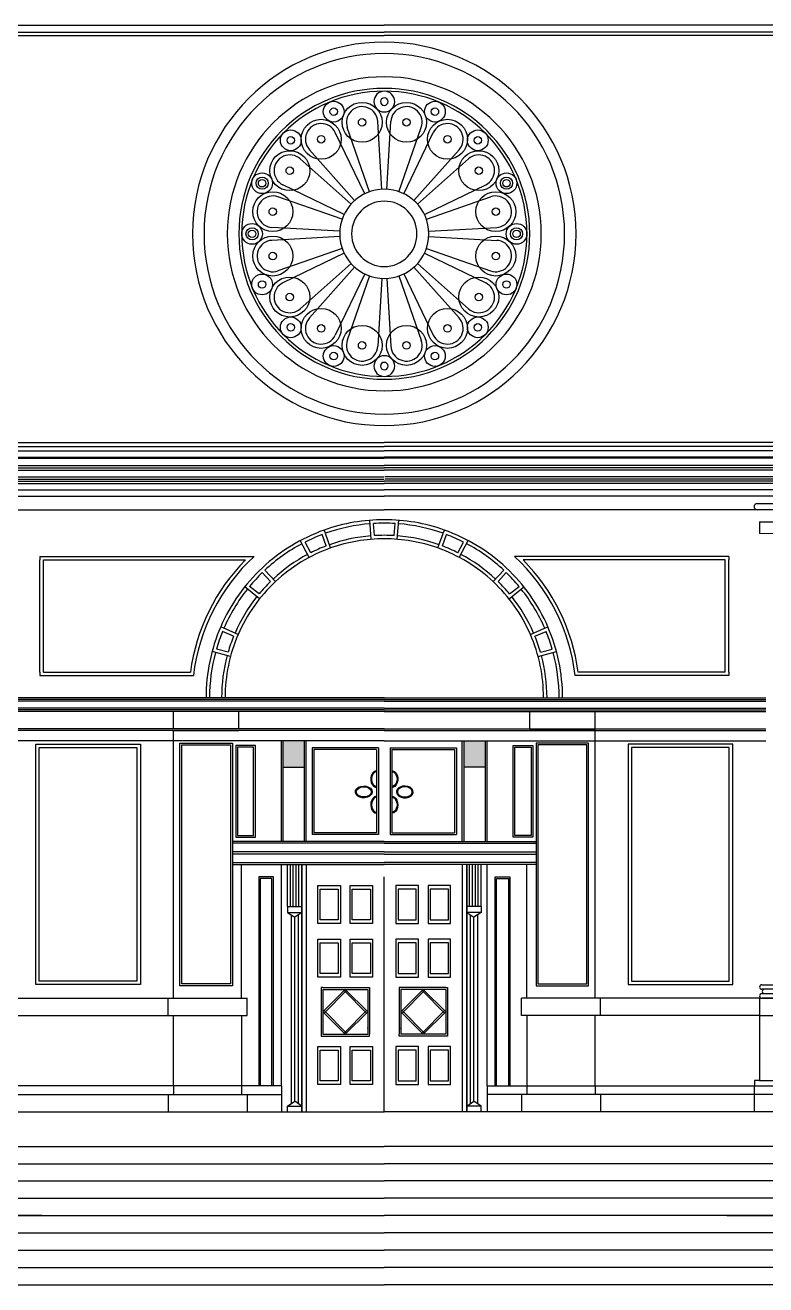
# Model space of a CAD drawing. Header units: inches. Extents: x 15.1 to 32.4, y 5.6 to 21.8.
# Drawn here: x 21.16 to 26.51, y 5.62 to 14.72 of the extents above; entities that cross this region are included whole.
import ezdxf

# ---------------------------------------------------------------- set-up
doc = ezdxf.new("R2010")
doc.units = ezdxf.units.IN
doc.header["$MEASUREMENT"] = 0

msp = doc.modelspace()

# ---------------------------------------------------------------- hatches: boundary and pattern name
h = msp.add_hatch(color=256)
h.dxf.hatch_style = 1
h.paths.add_polyline_path([(23.181, 9.5533), (23.0262, 9.5533), (23.0262, 9.3651), (23.181, 9.3651)])
h = msp.add_hatch(color=256)
h.dxf.hatch_style = 1
h.paths.add_polyline_path([(24.488, 9.5533), (24.3332, 9.5533), (24.3332, 9.3651), (24.488, 9.3651)])

# ---------------------------------------------------------------- linework, layer by layer
for p, q in [((20.9511, 14.7234), (23.7571, 14.7234)), ((20.9511, 14.6734), (23.7571, 14.6734)), ((26.5631, 14.7234), (23.7571, 14.7234)), ((26.5631, 14.6734), (23.7571, 14.6734)), ((20.9511, 14.6484), (23.7571, 14.6484)), ((26.5631, 14.6484), (23.7571, 14.6484)), ((23.7385, 13.5378), (23.7101, 14.0284)), ((23.7757, 13.5378), (23.804, 14.0284)), ((23.6169, 13.5062), (23.4029, 13.9486)), ((23.6512, 13.5204), (23.4897, 13.9845)), ((23.8629, 13.5204), (24.0245, 13.9845)), ((23.8973, 13.5062), (24.1112, 13.9486)), ((23.5166, 13.4305), (23.1497, 13.7573)), ((23.5429, 13.4567), (23.216, 13.8237)), ((23.9712, 13.4567), (24.2981, 13.8237)), ((23.9975, 13.4305), (24.3645, 13.7573)), ((23.4672, 13.3565), (23.0248, 13.5704)), ((24.047, 13.3565), (24.4894, 13.5704)), ((23.453, 13.3221), (22.9888, 13.4837)), ((24.0612, 13.3221), (24.5253, 13.4837)), ((23.4356, 13.2349), (22.945, 13.2632)), ((23.4356, 13.1977), (22.945, 13.1693)), ((24.0785, 13.2349), (24.5692, 13.2632)), ((24.0785, 13.1977), (24.5692, 13.1693)), ((23.453, 13.1104), (22.9888, 12.9489)), ((24.0612, 13.1104), (24.5253, 12.9489)), ((23.4672, 13.0761), (23.0248, 12.8621)), ((24.047, 13.0761), (24.4894, 12.8621)), ((23.5166, 13.0021), (23.1497, 12.6753)), ((23.5429, 12.9758), (23.216, 12.6089)), ((23.6169, 12.9264), (23.4029, 12.484)), ((23.8973, 12.9264), (24.1112, 12.484)), ((23.9712, 12.9758), (24.2981, 12.6089)), ((23.9975, 13.0021), (24.3645, 12.6753)), ((23.6512, 12.9122), (23.4897, 12.4481)), ((23.7385, 12.8948), (23.7101, 12.4042)), ((23.7757, 12.8948), (23.804, 12.4042)), ((23.8629, 12.9122), (24.0245, 12.4481)), ((17.7609, 11.7092), (23.7571, 11.7092)), ((17.7993, 11.6794), (23.7571, 11.6794)), ((17.8377, 11.6497), (23.7571, 11.6497)), ((29.7533, 11.7092), (23.7571, 11.7092)), ((29.7149, 11.6794), (23.7571, 11.6794)), ((29.6765, 11.6497), (23.7571, 11.6497)), ((17.8377, 11.6021), (23.7571, 11.6021)), ((17.8377, 11.599), (23.7571, 11.599)), ((17.8991, 11.5959), (23.7571, 11.5959)), ((29.6765, 11.6021), (23.7571, 11.6021)), ((29.6765, 11.599), (23.7571, 11.599)), ((29.6151, 11.5959), (23.7571, 11.5959)), ((17.8845, 11.5094), (23.7571, 11.5094)), ((17.8923, 11.525), (23.7571, 11.525)), ((17.8991, 11.5441), (23.7571, 11.5441)), ((29.6151, 11.5441), (23.7571, 11.5441)), ((29.6218, 11.525), (23.7571, 11.525)), ((29.6296, 11.5094), (23.7571, 11.5094)), ((17.8875, 11.4453), (23.7526, 11.4453)), ((17.8953, 11.4609), (23.7526, 11.4609)), ((17.8998, 11.4297), (23.7571, 11.4297)), ((17.9004, 11.4141), (23.7571, 11.4141)), ((29.6144, 11.4297), (23.7571, 11.4297)), ((29.6138, 11.4141), (23.7571, 11.4141)), ((29.6189, 11.4609), (23.7616, 11.4609)), ((29.6266, 11.4453), (23.7616, 11.4453)), ((17.9163, 11.3672), (23.7571, 11.3672)), ((17.9319, 11.3203), (23.7571, 11.3203)), ((29.5979, 11.3672), (23.7571, 11.3672)), ((29.5822, 11.3203), (23.7571, 11.3203)), ((17.9075, 11.2226), (23.7571, 11.2226)), ((29.6067, 11.2226), (23.7571, 11.2226)), ((26.4283, 11.2458), (26.4283, 11.2447)), ((26.4515, 11.2679), (27.2674, 11.2679)), ((27.2689, 11.2226), (26.4515, 11.2226)), ((23.6631, 11.0099), (23.6522, 11.147)), ((23.686, 11.0366), (23.6791, 11.1238)), ((23.8281, 11.0366), (23.8351, 11.1238)), ((23.8511, 11.0099), (23.862, 11.147)), ((26.4683, 11.1367), (26.6792, 11.1367)), ((26.4683, 11.1367), (26.4683, 11.0507)), ((23.3376, 10.9621), (23.3082, 11.0445)), ((23.3316, 11.0532), (23.3232, 11.0767)), ((23.3695, 10.9472), (23.3319, 11.0524)), ((24.1447, 10.9472), (24.1822, 11.0524)), ((24.1766, 10.9621), (24.206, 11.0445)), ((24.1825, 11.0532), (24.1909, 11.0767)), ((26.878, 11.0501), (26.4683, 11.0507)), ((23.215, 10.8789), (23.1503, 11.0003)), ((23.2254, 10.9125), (23.1843, 10.9897)), ((24.2887, 10.9125), (24.3299, 10.9897)), ((24.2991, 10.8789), (24.3638, 11.0003)), ((21.2692, 10.8859), (22.8162, 10.8859)), ((21.2692, 10.8859), (21.2692, 10.8609)), ((21.2692, 10.0514), (21.2692, 10.8609)), ((21.2942, 10.0514), (21.2942, 10.8609)), ((21.2942, 10.8609), (22.7542, 10.8609)), ((26.245, 10.8859), (24.698, 10.8859)), ((26.22, 10.8609), (24.7599, 10.8609)), ((26.22, 10.0514), (26.22, 10.8609)), ((26.245, 10.8859), (26.245, 10.8609)), ((26.245, 10.0514), (26.245, 10.8609)), ((22.9357, 10.7053), (22.8759, 10.7692)), ((22.9708, 10.7043), (22.8946, 10.7859)), ((24.5434, 10.7043), (24.6196, 10.7859)), ((24.5785, 10.7053), (24.6383, 10.7692)), ((22.8562, 10.5802), (22.7486, 10.6659)), ((22.8525, 10.6152), (22.784, 10.6697)), ((24.6579, 10.5802), (24.7655, 10.6659)), ((24.6617, 10.6152), (24.7302, 10.6697)), ((22.5983, 10.3676), (22.5754, 10.3776)), ((24.9159, 10.3676), (24.9388, 10.3776)), ((22.6689, 10.3098), (22.5886, 10.3446)), ((22.7015, 10.3229), (22.5991, 10.3673)), ((24.8126, 10.3229), (24.9151, 10.3673)), ((24.8453, 10.3098), (24.9256, 10.3446)), ((22.646, 10.1635), (22.5132, 10.199)), ((22.6286, 10.194), (22.544, 10.2167)), ((24.8682, 10.1635), (25.001, 10.199)), ((24.8856, 10.194), (24.9701, 10.2167)), ((21.2692, 10.0514), (21.2692, 10.0264)), ((21.2692, 10.0264), (22.3786, 10.0264)), ((21.2942, 10.0514), (22.3565, 10.0514)), ((26.245, 10.0264), (25.1355, 10.0264)), ((26.22, 10.0514), (25.1576, 10.0514)), ((26.245, 10.0514), (26.245, 10.0264)), ((23.7571, 9.8658), (21.0011, 9.8658)), ((23.7571, 9.8533), (21.0011, 9.8533)), ((23.7571, 9.8408), (21.0011, 9.8408)), ((23.7571, 9.8658), (26.513, 9.8658)), ((23.7571, 9.8533), (26.513, 9.8533)), ((23.7571, 9.8408), (26.513, 9.8408)), ((23.7571, 9.7908), (21.0011, 9.7908)), ((23.7571, 9.7783), (21.0011, 9.7783)), ((23.7571, 9.7658), (21.0011, 9.7658)), ((22.2344, 9.6408), (22.2344, 9.7658)), ((22.7065, 9.6408), (22.7065, 9.7658)), ((23.7571, 9.7908), (26.513, 9.7908)), ((23.7571, 9.7783), (26.513, 9.7783)), ((23.7571, 9.7658), (26.513, 9.7658)), ((24.8077, 9.6408), (24.8077, 9.7658)), ((25.2798, 9.6408), (25.2798, 9.7658)), ((23.7571, 9.6408), (21.0011, 9.6408)), ((23.7571, 9.6283), (21.0011, 9.6283)), ((22.2344, 7.6953), (22.2344, 9.6283)), ((22.2344, 9.6283), (22.7065, 9.6283)), ((23.7571, 9.6408), (26.513, 9.6408)), ((23.7571, 9.6283), (26.513, 9.6283)), ((25.2798, 9.6283), (24.8077, 9.6283)), ((25.2798, 7.6953), (25.2798, 9.6283)), ((23.7571, 9.5533), (21.0011, 9.5533)), ((23.0137, 8.8268), (23.0137, 9.5533)), ((23.0262, 8.8268), (23.0262, 9.5533)), ((23.181, 8.8268), (23.181, 9.5533)), ((23.1935, 8.8268), (23.1935, 9.5533)), ((23.2364, 9.5033), (23.2364, 8.8768)), ((23.7142, 9.5033), (23.2364, 9.5033)), ((23.2489, 9.4908), (23.2489, 8.8893)), ((23.7017, 9.4908), (23.2489, 9.4908)), ((23.7017, 9.4908), (23.7017, 8.8893)), ((23.7142, 9.5033), (23.7142, 8.8768)), ((23.7571, 9.5533), (26.513, 9.5533)), ((23.8, 9.5033), (24.2777, 9.5033)), ((23.8, 9.5033), (23.8, 8.8768)), ((23.8125, 9.4908), (24.2652, 9.4908)), ((23.8125, 9.4908), (23.8125, 8.8893)), ((24.2652, 9.4908), (24.2652, 8.8893)), ((24.2777, 9.5033), (24.2777, 8.8768)), ((24.3207, 8.8268), (24.3207, 9.5533)), ((24.3332, 8.8268), (24.3332, 9.5533)), ((24.488, 8.8268), (24.488, 9.5533)), ((24.5005, 8.8268), (24.5005, 9.5533)), ((23.0262, 9.3651), (23.181, 9.3651)), ((24.488, 9.3651), (24.3332, 9.3651)), ((23.7571, 8.8268), (22.6596, 8.8268)), ((23.7142, 8.8768), (23.2364, 8.8768)), ((23.7017, 8.8893), (23.2489, 8.8893)), ((23.7571, 8.8268), (24.8545, 8.8268)), ((23.8, 8.8768), (24.2777, 8.8768)), ((23.8125, 8.8893), (24.2652, 8.8893)), ((23.7571, 8.8143), (22.6596, 8.8143)), ((23.7571, 8.7518), (22.6596, 8.7518)), ((23.7571, 8.7368), (22.6596, 8.7368)), ((23.7571, 8.8143), (24.8545, 8.8143)), ((23.7571, 8.7518), (24.8545, 8.7518)), ((23.7571, 8.7368), (24.8545, 8.7368)), ((22.6596, 8.6743), (23.7571, 8.6743)), ((22.6596, 8.6618), (23.7571, 8.6618)), ((22.7266, 7.6953), (22.7266, 8.6618)), ((23.0136, 7.0625), (23.0141, 8.6618)), ((23.058, 8.3565), (23.058, 8.6618)), ((23.058, 8.3819), (23.058, 8.6618)), ((23.058, 8.5087), (23.058, 8.6613)), ((23.0787, 8.3565), (23.0787, 8.6618)), ((23.0787, 8.3819), (23.0787, 8.6618)), ((23.0787, 8.5087), (23.0787, 8.6618)), ((23.0994, 8.3565), (23.0994, 8.6618)), ((23.0994, 8.3819), (23.0994, 8.6618)), ((23.0994, 8.5087), (23.0994, 8.6618)), ((23.1201, 8.3565), (23.1201, 8.6618)), ((23.1201, 8.3819), (23.1201, 8.6618)), ((23.1201, 8.5087), (23.1201, 8.6618)), ((23.1408, 8.3565), (23.1408, 8.6618)), ((23.1408, 8.3819), (23.1408, 8.6618)), ((23.1408, 8.5087), (23.1408, 8.6618)), ((23.1615, 8.3565), (23.1615, 8.6618)), ((23.1615, 8.6613), (23.1615, 6.875)), ((23.1935, 8.6613), (23.1935, 6.875)), ((24.8545, 8.6743), (23.7571, 8.6743)), ((24.8545, 8.6618), (23.7571, 8.6618)), ((24.3207, 8.6613), (24.3207, 6.875)), ((24.3526, 8.3565), (24.3526, 8.6618)), ((24.3526, 8.6613), (24.3526, 6.875)), ((24.3733, 8.3565), (24.3733, 8.6618)), ((24.3733, 8.3819), (24.3733, 8.6618)), ((24.3733, 8.5087), (24.3733, 8.6618)), ((24.394, 8.3565), (24.394, 8.6618)), ((24.394, 8.5087), (24.394, 8.6618)), ((24.394, 8.3819), (24.394, 8.6618)), ((24.4147, 8.3819), (24.4147, 8.6618)), ((24.4147, 8.5087), (24.4147, 8.6618)), ((24.4147, 8.3565), (24.4147, 8.6618)), ((24.4354, 8.3565), (24.4354, 8.6618)), ((24.4354, 8.3819), (24.4354, 8.6618)), ((24.4354, 8.5087), (24.4354, 8.6618)), ((24.4561, 8.3565), (24.4561, 8.6618)), ((24.4561, 8.3819), (24.4561, 8.6618)), ((24.4561, 8.5087), (24.4561, 8.6613)), ((24.5006, 7.0625), (24.5001, 8.6618)), ((24.7876, 7.6953), (24.7876, 8.6618)), ((23.7571, 6.875), (23.7571, 8.571)), ((23.7571, 6.875), (23.7571, 8.571)), ((23.058, 8.3565), (23.058, 8.3152)), ((23.058, 8.3565), (23.1615, 8.3565)), ((23.058, 8.3152), (23.1615, 8.3152)), ((23.058, 8.3152), (23.1098, 8.2798)), ((23.0839, 8.2975), (23.0839, 6.934)), ((23.1615, 8.3152), (23.1098, 8.2798)), ((23.1098, 6.9518), (23.1098, 8.2798)), ((23.1357, 8.2975), (23.1357, 6.934)), ((23.1615, 6.875), (23.1615, 8.3565)), ((24.3526, 6.875), (24.3526, 8.3565)), ((24.4561, 8.3565), (24.3526, 8.3565)), ((24.4561, 8.3152), (24.3526, 8.3152)), ((24.3526, 8.3152), (24.4044, 8.2798)), ((24.3785, 8.2975), (24.3785, 6.934)), ((24.4561, 8.3152), (24.4044, 8.2798)), ((24.4044, 6.9518), (24.4044, 8.2798)), ((24.4303, 8.2975), (24.4303, 6.934)), ((24.4561, 8.3565), (24.4561, 8.3152)), ((23.313, 7.7721), (23.2999, 7.7721)), ((23.2999, 7.7721), (23.2999, 7.759)), ((23.2999, 7.759), (23.2999, 7.4345)), ((23.313, 7.7721), (23.6375, 7.7721)), ((23.313, 7.759), (23.6375, 7.759)), ((23.313, 7.759), (23.313, 7.4345)), ((23.4753, 7.759), (23.313, 7.5967)), ((23.4846, 7.7497), (23.3223, 7.5874)), ((23.466, 7.7497), (23.6282, 7.5874)), ((23.4753, 7.759), (23.6375, 7.5967)), ((23.6375, 7.7721), (23.6507, 7.7721)), ((23.6375, 7.759), (23.6375, 7.4345)), ((23.6507, 7.7721), (23.6507, 7.759)), ((23.6507, 7.759), (23.6507, 7.4345)), ((23.8766, 7.7721), (23.8634, 7.7721)), ((23.8634, 7.7721), (23.8634, 7.759)), ((23.8634, 7.759), (23.8634, 7.4345)), ((24.2011, 7.7721), (23.8766, 7.7721)), ((24.2011, 7.759), (23.8766, 7.759)), ((23.8766, 7.759), (23.8766, 7.4345)), ((24.0389, 7.759), (23.8766, 7.5967)), ((24.0482, 7.7497), (23.8859, 7.5874)), ((24.0296, 7.7497), (24.1918, 7.5874)), ((24.0389, 7.759), (24.2011, 7.5967)), ((24.2011, 7.7721), (24.2143, 7.7721)), ((24.2011, 7.759), (24.2011, 7.4345)), ((24.2143, 7.7721), (24.2143, 7.759)), ((24.2143, 7.759), (24.2143, 7.4345)), ((26.4845, 7.7922), (27.2357, 7.7922)), ((27.2357, 7.7594), (26.4845, 7.7594)), ((21.0468, 7.6953), (22.7656, 7.6953)), ((22.1953, 7.5703), (22.1953, 7.6953)), ((22.7656, 7.5703), (22.7656, 7.6953)), ((26.4674, 7.6953), (24.7485, 7.6953)), ((24.7485, 7.5703), (24.7485, 7.6953)), ((25.3188, 7.5703), (25.3188, 7.6953)), ((26.4674, 7.6953), (26.4674, 7.1016)), ((26.4674, 7.6953), (27.2494, 7.6953)), ((26.4845, 7.7281), (27.2357, 7.7281)), ((27.2357, 7.6953), (26.4845, 7.6953)), ((21.0468, 7.5703), (22.7656, 7.5703)), ((22.2344, 7.0625), (22.2344, 7.5703)), ((22.7266, 7.5703), (22.7266, 7.0625)), ((23.4753, 7.4345), (23.313, 7.5967)), ((23.4846, 7.4438), (23.3223, 7.606)), ((23.466, 7.4438), (23.6282, 7.606)), ((23.4753, 7.4345), (23.6375, 7.5967)), ((24.0389, 7.4345), (23.8766, 7.5967)), ((24.0482, 7.4438), (23.8859, 7.606)), ((24.0296, 7.4438), (24.1918, 7.606)), ((24.0389, 7.4345), (24.2011, 7.5967)), ((26.4674, 7.5703), (24.7485, 7.5703)), ((24.7876, 7.5703), (24.7876, 7.0625)), ((25.2798, 7.0625), (25.2798, 7.5703)), ((26.4674, 7.5703), (27.2494, 7.5703)), ((23.2999, 7.4345), (23.2999, 7.4213)), ((23.2999, 7.4213), (23.313, 7.4213)), ((23.313, 7.4345), (23.6375, 7.4345)), ((23.313, 7.4213), (23.6375, 7.4213)), ((23.6375, 7.4213), (23.6507, 7.4213)), ((23.6507, 7.4213), (23.6507, 7.4345)), ((23.8634, 7.4213), (23.8634, 7.4345)), ((23.8766, 7.4213), (23.8634, 7.4213)), ((24.2011, 7.4345), (23.8766, 7.4345)), ((24.2011, 7.4213), (23.8766, 7.4213)), ((24.2143, 7.4213), (24.2011, 7.4213)), ((24.2143, 7.4345), (24.2143, 7.4213)), ((26.4674, 7.1016), (26.4304, 7.1016)), ((26.4304, 7.1016), (26.4304, 7.0625)), ((26.4674, 7.1016), (27.2494, 7.1016)), ((23.0136, 7.0625), (20.2648, 7.0625)), ((22.2344, 7.0625), (22.2344, 7)), ((22.7266, 7.0625), (22.7266, 7)), ((23.0136, 7.0625), (23.0136, 6.875)), ((24.5006, 7.0625), (27.2494, 7.0625)), ((24.5006, 7.0625), (24.5006, 6.875)), ((24.7876, 7.0625), (24.7876, 7)), ((25.2798, 7.0625), (25.2798, 7)), ((26.4283, 7.0625), (26.4283, 7)), ((20.2648, 7), (23.0136, 7)), ((22.1953, 7), (22.1953, 6.875)), ((22.7656, 7), (22.7656, 6.875)), ((23.058, 6.9163), (23.1098, 6.9518)), ((23.058, 6.875), (23.058, 6.9163)), ((23.058, 6.9163), (23.1615, 6.9163)), ((23.1615, 6.9163), (23.1098, 6.9518)), ((24.3526, 6.9163), (24.4044, 6.9518)), ((24.4561, 6.9163), (24.3526, 6.9163)), ((24.4561, 6.9163), (24.4044, 6.9518)), ((24.4561, 6.875), (24.4561, 6.9163)), ((27.2494, 7), (24.5006, 7)), ((24.7485, 7), (24.7485, 6.875)), ((25.3188, 7), (25.3188, 6.875)), ((26.4283, 7), (26.4282, 6.875)), ((15.1343, 6.875), (23.7571, 6.875)), ((32.3799, 6.875), (23.7571, 6.875)), ((18.8843, 6.625), (23.7571, 6.625)), ((28.6299, 6.625), (23.7571, 6.625)), ((18.5093, 6.5), (23.7571, 6.5)), ((29.0049, 6.5), (23.7571, 6.5)), ((18.1343, 6.375), (23.7571, 6.375)), ((29.3799, 6.375), (23.7571, 6.375)), ((17.7593, 6.25), (23.7571, 6.25)), ((29.7549, 6.25), (23.7571, 6.25)), ((21.2835, 6.125), (17.3843, 6.125)), ((17.3843, 6.125), (23.7571, 6.125)), ((30.1299, 6.125), (23.7571, 6.125)), ((26.2307, 6.125), (30.1299, 6.125)), ((17.0093, 6), (21.2835, 6)), ((21.2835, 6), (23.7571, 6)), ((26.2307, 6), (23.7571, 6)), ((30.5049, 6), (26.2307, 6)), ((16.6343, 5.875), (23.7571, 5.875)), ((30.8799, 5.875), (23.7571, 5.875)), ((16.2593, 5.75), (23.7571, 5.75)), ((31.2549, 5.75), (23.7571, 5.75)), ((16.2593, 5.625), (23.7571, 5.625)), ((31.2549, 5.625), (23.7571, 5.625))]:
    msp.add_line(p, q)
for points in [[(21.2399, 9.5306), (21.9956, 9.5306), (21.9956, 7.793), (21.2399, 7.793)], [(21.2649, 9.5056), (21.9706, 9.5056), (21.9706, 7.818), (21.2649, 7.818)], [(22.2812, 9.5383), (22.6596, 9.5383), (22.6596, 7.7853), (22.2812, 7.7853)], [(22.2937, 9.5258), (22.6471, 9.5258), (22.6471, 7.7978), (22.2937, 7.7978)], [(22.6841, 8.859), (22.8255, 8.859), (22.8255, 9.5211), (22.6841, 9.5211)], [(22.6966, 8.8715), (22.813, 8.8715), (22.813, 9.5086), (22.6966, 9.5086)], [(24.83, 8.859), (24.6887, 8.859), (24.6887, 9.5211), (24.83, 9.5211)], [(24.8175, 8.8715), (24.7012, 8.8715), (24.7012, 9.5086), (24.8175, 9.5086)], [(25.233, 9.5383), (24.8545, 9.5383), (24.8545, 7.7853), (25.233, 7.7853)], [(25.2205, 9.5258), (24.867, 9.5258), (24.867, 7.7978), (25.2205, 7.7978)], [(26.2742, 9.5306), (25.5186, 9.5306), (25.5186, 7.793), (26.2742, 7.793)], [(26.2492, 9.5056), (25.5436, 9.5056), (25.5436, 7.818), (26.2492, 7.818)], [(23.278, 8.5087), (23.4397, 8.5087), (23.4397, 8.2353), (23.278, 8.2353)], [(23.2929, 8.4834), (23.4247, 8.4834), (23.4247, 8.2606), (23.2929, 8.2606)], [(23.5109, 8.5087), (23.6726, 8.5087), (23.6726, 8.2353), (23.5109, 8.2353)], [(23.5258, 8.4834), (23.6577, 8.4834), (23.6577, 8.2606), (23.5258, 8.2606)], [(24.0033, 8.5087), (23.8415, 8.5087), (23.8415, 8.2353), (24.0033, 8.2353)], [(23.9883, 8.4834), (23.8565, 8.4834), (23.8565, 8.2606), (23.9883, 8.2606)], [(24.2362, 8.5087), (24.0745, 8.5087), (24.0745, 8.2353), (24.2362, 8.2353)], [(24.2212, 8.4834), (24.0894, 8.4834), (24.0894, 8.2606), (24.2212, 8.2606)], [(23.278, 8.1211), (23.4397, 8.1211), (23.4397, 7.8477), (23.278, 7.8477)], [(23.5109, 8.1211), (23.6726, 8.1211), (23.6726, 7.8477), (23.5109, 7.8477)], [(24.0033, 8.1211), (23.8415, 8.1211), (23.8415, 7.8477), (24.0033, 7.8477)], [(24.2362, 8.1211), (24.0745, 8.1211), (24.0745, 7.8477), (24.2362, 7.8477)], [(23.2929, 8.0958), (23.4247, 8.0958), (23.4247, 7.873), (23.2929, 7.873)], [(23.5258, 8.0958), (23.6577, 8.0958), (23.6577, 7.873), (23.5258, 7.873)], [(23.9883, 8.0958), (23.8565, 8.0958), (23.8565, 7.873), (23.9883, 7.873)], [(24.2212, 8.0958), (24.0894, 8.0958), (24.0894, 7.873), (24.2212, 7.873)], [(23.278, 7.3458), (23.4397, 7.3458), (23.4397, 7.0724), (23.278, 7.0724)], [(23.2929, 7.3205), (23.4247, 7.3205), (23.4247, 7.0977), (23.2929, 7.0977)], [(23.5109, 7.3458), (23.6726, 7.3458), (23.6726, 7.0724), (23.5109, 7.0724)], [(23.5258, 7.3205), (23.6577, 7.3205), (23.6577, 7.0977), (23.5258, 7.0977)], [(24.0033, 7.3458), (23.8415, 7.3458), (23.8415, 7.0724), (24.0033, 7.0724)], [(23.9883, 7.3205), (23.8565, 7.3205), (23.8565, 7.0977), (23.9883, 7.0977)], [(24.2362, 7.3458), (24.0745, 7.3458), (24.0745, 7.0724), (24.2362, 7.0724)], [(24.2212, 7.3205), (24.0894, 7.3205), (24.0894, 7.0977), (24.2212, 7.0977)]]:
    msp.add_lwpolyline(points, close=True)
for points in [[(22.9564, 7.0625), (22.9564, 8.5719), (22.8499, 8.5719), (22.8499, 7.0625)], [(22.9454, 7.0625), (22.9454, 8.5594), (22.8606, 8.5594), (22.8606, 7.0625)], [(24.5577, 7.0625), (24.5577, 8.5719), (24.6642, 8.5719), (24.6642, 7.0625)], [(24.5687, 7.0625), (24.5687, 8.5594), (24.6536, 8.5594), (24.6536, 7.0625)]]:
    msp.add_lwpolyline(points)
for centre, radius in [((23.3915, 14.0989), 0.0749), ((23.3915, 14.0989), 0.0271), ((23.5968, 14.0218), 0.1444), ((23.9173, 14.0218), 0.1444), ((24.1227, 14.0989), 0.0749), ((24.1227, 14.0989), 0.0271), ((23.3008, 13.8992), 0.1444), ((23.5968, 14.0218), 0.0271), ((23.9173, 14.0218), 0.0271), ((24.2134, 13.8992), 0.1444), ((23.0816, 13.8918), 0.0749), ((23.3008, 13.8992), 0.0271), ((24.2134, 13.8992), 0.0271), ((24.4326, 13.8918), 0.0749), ((23.0816, 13.8918), 0.0271), ((24.4326, 13.8918), 0.0271), ((23.0742, 13.6726), 0.1444), ((24.44, 13.6726), 0.1444), ((22.8745, 13.5819), 0.0749), ((23.0742, 13.6726), 0.0271), ((24.44, 13.6726), 0.0271), ((24.6397, 13.5819), 0.0749), ((22.8745, 13.5819), 0.044), ((22.8745, 13.5819), 0.0271), ((24.6397, 13.5819), 0.044), ((24.6397, 13.5819), 0.0271), ((22.9515, 13.3765), 0.1444), ((24.5626, 13.3765), 0.1444), ((22.9515, 13.3765), 0.0271), ((24.5626, 13.3765), 0.0271), ((22.8018, 13.2163), 0.0749), ((24.7124, 13.2163), 0.0749), ((22.8018, 13.2163), 0.044), ((22.8018, 13.2163), 0.0271), ((22.9515, 13.0561), 0.1444), ((24.5626, 13.0561), 0.1444), ((24.7124, 13.2163), 0.044), ((24.7124, 13.2163), 0.0271), ((22.9515, 13.0561), 0.0271), ((24.5626, 13.0561), 0.0271), ((22.8745, 12.8507), 0.0749), ((24.6397, 12.8507), 0.0749), ((22.8745, 12.8507), 0.0271), ((23.0742, 12.76), 0.1444), ((24.44, 12.76), 0.1444), ((24.6397, 12.8507), 0.0271), ((23.0742, 12.76), 0.0271), ((24.44, 12.76), 0.0271), ((23.3008, 12.5334), 0.1444), ((24.2134, 12.5334), 0.1444), ((23.0816, 12.5408), 0.0749), ((23.0816, 12.5408), 0.0271), ((23.3008, 12.5334), 0.0271), ((24.2134, 12.5334), 0.0271), ((24.4326, 12.5408), 0.0749), ((24.4326, 12.5408), 0.0271), ((23.5968, 12.4108), 0.1444), ((23.9173, 12.4108), 0.1444), ((23.3915, 12.3337), 0.0749), ((23.5968, 12.4108), 0.0271), ((23.9173, 12.4108), 0.0271), ((24.1227, 12.3337), 0.0749), ((23.3915, 12.3337), 0.0271), ((24.1227, 12.3337), 0.0271)]:
    msp.add_circle(centre, radius)
for centre, radius, start, end in [((23.7571, 13.2163), 1.3849, 90, 270), ((23.7571, 13.2163), 1.3849, 270, 90), ((23.7571, 13.2163), 1.3023, 90, 270), ((23.7571, 13.2163), 1.3023, 270, 90), ((23.7571, 13.2163), 1.1341, 90, 270), ((23.7571, 13.2163), 1.1341, 270, 90), ((23.7571, 13.2163), 1.0508, 90, 270), ((23.7571, 13.2163), 1.0302, 90, 270), ((23.7571, 14.1716), 0.0749, 90, 270), ((23.7571, 14.1716), 0.0271, 90, 270), ((23.7571, 13.2163), 1.0508, 270, 90), ((23.7571, 13.2163), 1.0302, 270, 90), ((23.7571, 14.1716), 0.0749, 270, 90), ((23.7571, 14.1716), 0.0271, 270, 90), ((23.5968, 14.0218), 0.1135, 3.30868, 199.19132), ((23.9173, 14.0218), 0.1135, 340.80868, 176.69132), ((23.3008, 13.8992), 0.1135, 25.80868, 221.69132), ((24.2134, 13.8992), 0.1135, 318.30868, 154.19132), ((23.0742, 13.6726), 0.1135, 48.30868, 244.19132), ((24.44, 13.6726), 0.1135, 295.80868, 131.69132), ((22.9515, 13.3765), 0.1135, 70.80868, 266.69132), ((23.7571, 13.2163), 0.322, 90, 270), ((23.7571, 13.2163), 0.322, 270, 90), ((24.5626, 13.3765), 0.1135, 273.30868, 109.19132), ((23.7571, 13.2163), 0.2359, 90, 270), ((23.7571, 13.2163), 0.2359, 270, 90), ((22.9515, 13.0561), 0.1135, 93.30868, 289.19132), ((24.5626, 13.0561), 0.1135, 250.80868, 86.69132), ((23.0742, 12.76), 0.1135, 115.80868, 311.69132), ((24.44, 12.76), 0.1135, 228.30868, 64.19132), ((23.3008, 12.5334), 0.1135, 138.30868, 334.19132), ((24.2134, 12.5334), 0.1135, 205.80868, 41.69132), ((23.5968, 12.4108), 0.1135, 160.80868, 356.69132), ((23.9173, 12.4108), 0.1135, 183.30868, 19.19132), ((23.7571, 12.261), 0.0749, 90, 270), ((23.7571, 12.261), 0.0271, 90, 270), ((23.7571, 12.261), 0.0749, 270, 90), ((23.7571, 12.261), 0.0271, 270, 90), ((26.4515, 11.2447), 0.0232, 90, 180), ((26.4515, 11.2458), 0.0232, 180, 270), ((23.7544, 9.8633), 1.2878, 89.87985, 109.55026), ((23.7544, 9.8633), 1.2628, 94.55292, 109.55026), ((23.7544, 9.8633), 1.2628, 89.87747, 93.41853), ((23.7598, 9.8633), 1.2878, 70.44974, 90.12015), ((23.7598, 9.8633), 1.2628, 86.58147, 90.12253), ((23.7598, 9.8633), 1.2628, 70.44974, 85.44708), ((23.7563, 9.8639), 1.1753, 109.65062, 109.65062), ((23.7571, 9.8658), 1.1753, 156.58366, 156.58366), ((23.7571, 9.8658), 1.1753, 23.41634, 23.41634), ((23.7579, 9.8639), 1.1753, 70.34938, 70.34938), ((23.7563, 9.8639), 1.2878, 109.65062, 133.06696), ((23.7563, 9.8639), 1.2628, 110.78502, 116.93523), ((23.7544, 9.8633), 1.1753, 94.55292, 109.55026), ((23.7544, 9.8633), 1.1753, 94.55292, 109.55026), ((23.7544, 9.8633), 1.1503, 89.86548, 109.55026), ((23.7544, 9.8633), 1.1753, 89.86834, 93.33406), ((23.7598, 9.8633), 1.1753, 86.66594, 90.13166), ((23.7598, 9.8633), 1.1503, 70.44974, 90.13452), ((23.7598, 9.8633), 1.1753, 70.44974, 85.44708), ((23.7598, 9.8633), 1.1753, 70.44974, 85.44708), ((23.7579, 9.8639), 1.2878, 46.93304, 70.34938), ((23.7579, 9.8639), 1.2628, 63.06477, 69.21498), ((23.7563, 9.8639), 1.2628, 118.06962, 133.06696), ((23.7563, 9.8639), 1.1503, 109.65062, 133.06696), ((23.7563, 9.8639), 1.1753, 110.86949, 116.85076), ((23.7579, 9.8639), 1.1503, 46.93304, 70.34938), ((23.7579, 9.8639), 1.1753, 63.14924, 69.13051), ((23.7579, 9.8639), 1.2628, 46.93304, 61.93038), ((23.7571, 9.8658), 1.4128, 135.22273, 172.45212), ((23.7571, 9.8658), 1.3878, 132.68808, 173.35563), ((23.7563, 9.8639), 1.1753, 118.06962, 133.06696), ((23.7563, 9.8639), 1.1753, 118.06962, 133.06696), ((23.7579, 9.8639), 1.1753, 46.93304, 61.93038), ((23.7579, 9.8639), 1.1753, 46.93304, 61.93038), ((23.7571, 9.8658), 1.3878, 6.64437, 47.31192), ((23.7571, 9.8658), 1.4128, 7.54788, 44.77727), ((23.7563, 9.8639), 1.2878, 133.06696, 156.4833), ((23.7563, 9.8639), 1.2628, 134.20136, 140.35156), ((23.7579, 9.8639), 1.2878, 23.5167, 46.93304), ((23.7579, 9.8639), 1.2628, 39.64844, 45.79864), ((23.7563, 9.8639), 1.2628, 141.48596, 156.4833), ((23.7563, 9.8639), 1.1503, 133.06696, 156.4833), ((23.7563, 9.8639), 1.1753, 134.28583, 140.2671), ((23.7579, 9.8639), 1.1503, 23.5167, 46.93304), ((23.7579, 9.8639), 1.1753, 39.7329, 45.71417), ((23.7579, 9.8639), 1.2628, 23.5167, 38.51404), ((23.7563, 9.8639), 1.1753, 141.48596, 156.4833), ((23.7563, 9.8639), 1.1753, 141.48596, 156.4833), ((23.7579, 9.8639), 1.1753, 23.5167, 38.51404), ((23.7579, 9.8639), 1.1753, 23.5167, 38.51404), ((23.7571, 9.8658), 1.2878, 156.58366, 180), ((23.7571, 9.8658), 1.2878, 0, 23.41634), ((23.7571, 9.8658), 1.2628, 157.71806, 163.86827), ((23.7571, 9.8658), 1.1503, 156.58366, 180), ((23.7571, 9.8658), 1.1753, 157.80253, 163.7838), ((23.7571, 9.8658), 1.1503, 0, 23.41634), ((23.7571, 9.8658), 1.1753, 16.2162, 22.19747), ((23.7571, 9.8658), 1.2628, 16.13173, 22.28194), ((23.7571, 9.8658), 1.2628, 165.00266, 180), ((23.7571, 9.8658), 1.2628, 0, 14.99734), ((23.7571, 9.8658), 1.1753, 165.00266, 180), ((23.7571, 9.8658), 1.1753, 165.00266, 180), ((23.7571, 9.8658), 1.1753, 0, 14.99734), ((23.7571, 9.8658), 1.1753, 0, 14.99734), ((26.4845, 7.7758), 0.0164, 90, 270), ((26.5024, 7.7438), 0.0156, 90, 270), ((26.4845, 7.7117), 0.0164, 90, 270)]:
    msp.add_arc(centre, radius, start, end)
for centre, major_axis, start_param, end_param in [((23.7017, 9.2779), (0, -0.0541), 3.141593, 6.283185), ((23.7017, 9.0921), (0, 0.0541), 0, 3.141593)]:
    msp.add_ellipse(centre, major_axis=major_axis, ratio=0.672345, start_param=start_param, end_param=end_param)
at = {"extrusion": (0, 0, -1)}
for centre, major_axis, start_param, end_param in [((23.8125, 9.2779), (0, -0.0541), 3.141593, 6.283185), ((23.8125, 9.0921), (0, 0.0541), 0, 3.141593)]:
    msp.add_ellipse(centre, major_axis=major_axis, ratio=0.672345, start_param=start_param, end_param=end_param, dxfattribs=at)
msp.add_ellipse((23.6088, 9.185), major_axis=(0.0541, 0), ratio=0.672345)
msp.add_ellipse((23.9054, 9.185), major_axis=(-0.0541, 0), ratio=0.672345, dxfattribs=at)
for points, knots in [([(23.7017, 9.3386), (23.7003, 9.3386), (23.6989, 9.3385), (23.6776, 9.3356), (23.6624, 9.3134), (23.6563, 9.2633), (23.6651, 9.236), (23.688, 9.2196), (23.6948, 9.2173), (23.7017, 9.2173)], [3.140674, 3.140674, 3.140674, 3.140674, 3.232207, 3.232207, 4.533982, 4.533982, 5.835756, 5.835756, 6.283185, 6.283185, 6.283185, 6.283185]), ([(23.8125, 9.3386), (23.8139, 9.3386), (23.8153, 9.3385), (23.8365, 9.3356), (23.8518, 9.3134), (23.8578, 9.2633), (23.8491, 9.236), (23.8262, 9.2196), (23.8194, 9.2173), (23.8125, 9.2173)], [3.140674, 3.140674, 3.140674, 3.140674, 3.232207, 3.232207, 4.533982, 4.533982, 5.835756, 5.835756, 6.283185, 6.283185, 6.283185, 6.283185]), ([(23.6695, 9.185), (23.6695, 9.1947), (23.6647, 9.2041), (23.641, 9.226), (23.6121, 9.2315), (23.5642, 9.2194), (23.5457, 9.2007), (23.5511, 9.161), (23.5733, 9.1458), (23.6234, 9.1397), (23.6507, 9.1485), (23.6671, 9.1713), (23.6695, 9.1782), (23.6695, 9.185)], [0, 0, 0, 0, 0.628659, 0.628659, 1.930433, 1.930433, 3.232207, 3.232207, 4.533982, 4.533982, 5.835756, 5.835756, 6.283185, 6.283185, 6.283185, 6.283185]), ([(23.8447, 9.185), (23.8447, 9.1947), (23.8494, 9.2041), (23.8731, 9.226), (23.9021, 9.2315), (23.95, 9.2194), (23.9685, 9.2007), (23.9631, 9.161), (23.9408, 9.1458), (23.8907, 9.1397), (23.8634, 9.1485), (23.8471, 9.1713), (23.8447, 9.1782), (23.8447, 9.185)], [0, 0, 0, 0, 0.628659, 0.628659, 1.930433, 1.930433, 3.232207, 3.232207, 4.533982, 4.533982, 5.835756, 5.835756, 6.283185, 6.283185, 6.283185, 6.283185]), ([(23.7017, 9.1528), (23.692, 9.1528), (23.6826, 9.1481), (23.6607, 9.1244), (23.6552, 9.0955), (23.6669, 9.0492), (23.6834, 9.0317), (23.7017, 9.0315)], [0, 0, 0, 0, 0.628659, 0.628659, 1.930433, 1.930433, 3.140674, 3.140674, 3.140674, 3.140674]), ([(23.8125, 9.1528), (23.8222, 9.1528), (23.8315, 9.1481), (23.8535, 9.1244), (23.859, 9.0955), (23.8473, 9.0492), (23.8307, 9.0317), (23.8125, 9.0315)], [0, 0, 0, 0, 0.628659, 0.628659, 1.930433, 1.930433, 3.140674, 3.140674, 3.140674, 3.140674])]:
    msp.add_open_spline(points, degree=3, knots=knots)
for p in [(23.6375, 7.4786), (23.8766, 7.4786)]:
    msp.add_point(p)

doc.saveas('drawing.dxf')
